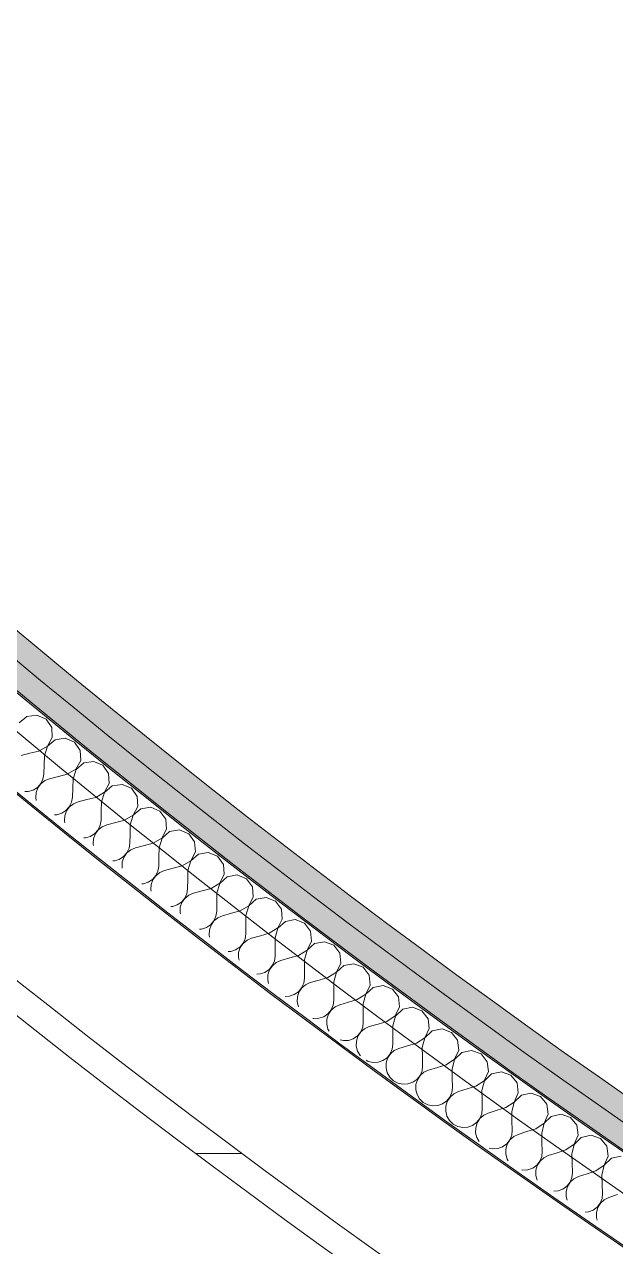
# Model space of a CAD drawing. Header units: millimetres. Extents: x -89663 to 74273, y -103666 to 18539.
# Drawn here: x -39154 to -38769, y -68660 to -67866 of the extents above; entities that cross this region are included whole.
import ezdxf
from ezdxf.enums import TextEntityAlignment as Align

# ---------------------------------------------------------------- set-up
doc = ezdxf.new("R2010")
doc.units = ezdxf.units.MM
doc.header["$MEASUREMENT"] = 0
doc.linetypes.add('Double Dashed', pattern=[1093.611073, 529.166651, -211.666656, 141.111112, -211.666656])
doc.linetypes.add('Hidden Line', pattern=[55, 45, -10])
for name, color, linetype in [('A-25-M_Wall_Ext', 7, 'Continuous'), ('A-25-M_Wall_Int', 7, 'Continuous'), ('New_A-05-M_Gross_Int_Circulation', 7, 'Continuous'), ('New_A-15-MG_Structural_Grid_Phase_2', 7, 'Continuous'), ('New_A-20-M_Floor_Slab', 7, 'Continuous'), ('New_A-20-M_Hard_Landscape', 7, 'Continuous'), ('New_A-25-M_Wall_Ext', 7, 'Continuous'), ('New_A-25-M_Wall_Int', 7, 'Continuous'), ('New_A-40-M_Soft_Landscaping_P2', 7, 'Continuous')]:
    doc.layers.add(name, color=color, linetype=linetype)
for name, color, linetype, lineweight in [('A-25-M_Wall_Ext_Pen_No__87', 8, 'Continuous', 20), ('A-25-M_Wall_Int_Pen_No__193', 7, 'Continuous', 18), ('New_A-20-M_Floor_Slab_Pen_No__89', 8, 'Continuous', 20), ('New_A-25-M_Wall_Ext_Pen_No__87', 8, 'Continuous', 20), ('New_A-25-M_Wall_Int_Pen_No__1', 7, 'Continuous', 13), ('New_A-25-M_Wall_Int_Pen_No__150', 7, 'Continuous', 0), ('New_A-40-M_Soft_Landscaping_P2_Pen_No__150', 7, 'Continuous', 0), ('New_ArchiCAD Zone Stamps_Pen_No__9', 7, 'Continuous', 13)]:
    doc.layers.add(name, color=color, linetype=linetype, lineweight=lineweight)
for name, color, linetype, lineweight, true_color in [('A-25-M_Wall_Int_Pen_No__107', 7, 'Continuous', 15, 0xa6a6a6), ('A-25-M_Wall_Int_Pen_No__149', 7, 'Continuous', 0, 0x2a2a2a), ('New_A-05-M_Gross_Int_Circulation_Pen_No__74', 7, 'Continuous', 20, 0x606060), ('New_A-15-MG_Structural_Grid_Phase_2_Pen_No__222', 7, 'Continuous', 13, 0x65af33), ('New_A-20-M_Hard_Landscape_Pen_No__53', 7, 'Continuous', 35, 0x444444), ('New_A-25-M_Wall_Ext_Pen_No__107', 7, 'Continuous', 15, 0xa6a6a6), ('New_A-25-M_Wall_Ext_Pen_No__27', 7, 'Continuous', 50, 0x2a2a2a), ('New_A-25-M_Wall_Int_Pen_No__107', 7, 'Continuous', 15, 0xa6a6a6), ('New_A-25-M_Wall_Int_Pen_No__81', 7, 'Continuous', 20, 0x6a6a6a)]:
    doc.layers.add(name, color=color, linetype=linetype, lineweight=lineweight, true_color=true_color)
doc.styles.add('GENERATED_STYLE_1', font='')
doc.styles.add('GENERATED_STYLE_3', font='')
doc.styles.get('GENERATED_STYLE_1').set_extended_font_data('Arial', bold=True)
doc.styles.get('GENERATED_STYLE_3').set_extended_font_data('Arial')

# ---------------------------------------------------------------- blocks, each defined once
blk = doc.blocks.new('Stair 07 _INB 0168_3_1', base_point=(-36902.6, -62923.54))
at = {"layer": 'New_A-05-M_Gross_Int_Circulation_Pen_No__74', "linetype": 'Continuous'}
blk.add_arc((-35590.81, -64044.6), 5572.84, 205.17635, 243.44538, dxfattribs=at)
at = {"layer": 'New_ArchiCAD Zone Stamps_Pen_No__9'}
for tag, height, style, p in [('ROOM_NAME', 250, 'GENERATED_STYLE_1', (-37168.15, -61611.29)), ('zoneNameLine2', 250, 'GENERATED_STYLE_1', (-37356.58, -62043.42)), ('ROOM_NUMBER', 200, 'GENERATED_STYLE_3', (-37545.01, -62464.13)), ('measuredAreaCode', 200, 'GENERATED_STYLE_3', (-37702.04, -62824.24)), ('DUMMY_649', 200, 'GENERATED_STYLE_3', (-37394.63, -62958.28)), ('DUMMY_650', 200, 'GENERATED_STYLE_3', (-36905.29, -63171.66)), ('DUMMY_651', 133.33, 'GENERATED_STYLE_3', (-36626, -63278.2))]:
    blk.add_attdef(tag, text='', height=height, rotation=336.44041, dxfattribs=dict(at, style=style)).set_placement(p, align=Align.TOP_LEFT)
blk = doc.blocks.new('Mesh_5_1', base_point=(-56628.5, -71821.01))
at = {"layer": 'New_A-20-M_Hard_Landscape_Pen_No__53', "linetype": 'Continuous', "flags": 128}
blk.add_lwpolyline([(-50733.29, -76386.27), (-45824.1, -78214.16), (-37862.26, -79362.98), (-25566.81, -79831.65), (-15524.66, -79453.14, 0.018331), (-5629.03, -78358.93), (-5812.18, -77015.43, 0.064555), (8110.91, -71321.81), (8166.87, -71194.51), (9811.35, -67453.22), (11682.05, -63197.26), (9115.45, -62078.09), (8602.87, -63253.59), (5945.5, -69347.79, -0.091986), (-14657.07, -75939.89), (-17579.25, -76160.81, -0.138824), (-37194.67, -72335.54, -0.171752), (-44779.44, -64647.12), (-44956.5, -64631.22), (-45033.77, -63133.21), (-45111.04, -61635.21), (-45188.32, -60137.2), (-45265.59, -58639.19), (-51572.37, -58963.59)], format="xyb", dxfattribs=at)
blk = doc.blocks.new('Mesh_33_1', base_point=(-40933.13, -67038.12))
at = {"layer": 'New_A-40-M_Soft_Landscaping_P2_Pen_No__150', "linetype": 'Continuous', "flags": 128}
blk.add_lwpolyline([(-40933.13, -67038.12, 0.320491), (-40900.75, -69852.74, 0.075053), (-37194.67, -72335.54, 0.135492), (-17580.92, -76160.23), (-17996.04, -70642.96, -0.183873), (-38079.88, -69688.08, -0.169448), (-40869.93, -67158.76, -0.091733)], format="xyb", close=True, dxfattribs=at)
blk = doc.blocks.new('Mesh_34_1', base_point=(-38055.11, -69698.86))
at = {"layer": 'New_A-40-M_Soft_Landscaping_P2_Pen_No__150', "linetype": 'Continuous', "flags": 128}
blk.add_lwpolyline([(-38055.11, -69698.86, -0.169694), (-40869.93, -67158.76, 0.334983), (-40169.42, -69894.96, 0.065126), (-36684.41, -71850.78, 0.165018), (-17774.28, -73559.95), (-17996.04, -70642.96, -0.183626)], format="xyb", close=True, dxfattribs=at)
blk = doc.blocks.new('Slab_46_1', base_point=(-44734.13, -52924.74))
at = {"layer": 'New_A-20-M_Floor_Slab_Pen_No__89', "linetype": 'Continuous', "flags": 128}
blk.add_lwpolyline([(-44734.13, -52924.74), (-44734.3, -52924.72, -0.179811), (-34721.45, -33027.69), (-34721.92, -33027.18), (-25959.6, -24873.2), (-20981.62, -27043.85), (-17009.56, -17934.66), (-17703.34, -17189.12), (-11222.85, -11158.55), (-10852.64, -11556.37), (-2918.66, -4173.23), (921.42, -599.75), (3259.49, -1619.27), (2636.44, -2195.91), (2144.41, -3324.28), (-4596.33, -18782.94), (-10337.07, -31948.28), (-13252.03, -30677.22), (-20095.26, -46371.16, -0.415568), (-30017.22, -50195.91), (-38341.96, -69287.69, -0.234037), (-41521.39, -64901.11, -0.022084), (-42146.95, -60901.38), (-44895.69, -59706.59, -0.043731)], format="xyb", close=True, dxfattribs=at)
blk = doc.blocks.new('*X542')
at = {"layer": 'New_A-25-M_Wall_Int_Pen_No__150', "linetype": 'Continuous'}
for p, q in [((-39151.91, -68315.88), (-39156.9, -68320.05)), ((-39145.46, -68314.96), (-39151.91, -68315.88)), ((-39139.5, -68317.55), (-39145.46, -68314.96)), ((-39135.78, -68322.89), (-39139.5, -68317.55)), ((-39138.53, -68335.11), (-39135.42, -68329.39)), ((-39135.42, -68329.39), (-39135.78, -68322.89)), ((-39127.04, -68330.03), (-39133.47, -68330.98)), ((-39121.06, -68332.6), (-39127.04, -68330.03)), ((-39144.18, -68338.33), (-39149.97, -68339.75)), ((-39144.18, -68338.33), (-39138.53, -68335.11)), ((-39138.45, -68335.17), (-39140.48, -68341.35)), ((-39133.47, -68330.98), (-39138.45, -68335.17)), ((-39117.32, -68337.93), (-39121.06, -68332.6)), ((-39116.94, -68344.42), (-39117.32, -68337.93)), ((-39149.97, -68339.75), (-39155.76, -68341.17)), ((-39140.48, -68341.35), (-39140.71, -68347.31)), ((-39120.02, -68350.15), (-39116.94, -68344.42)), ((-39114.98, -68346), (-39119.94, -68350.21)), ((-39108.55, -68345.03), (-39114.98, -68346)), ((-39102.56, -68347.57), (-39108.55, -68345.03)), ((-39141.51, -68356.5), (-39140.94, -68353.27)), ((-39140.71, -68347.31), (-39140.94, -68353.27)), ((-39125.66, -68353.4), (-39131.44, -68354.84)), ((-39125.66, -68353.4), (-39120.02, -68350.15)), ((-39119.94, -68350.21), (-39121.94, -68356.41)), ((-39098.8, -68352.88), (-39102.56, -68347.57)), ((-39098.39, -68359.38), (-39098.8, -68352.88)), ((-39147.93, -68363.65), (-39145.14, -68361.9)), ((-39144.82, -68362.16), (-39145.96, -68365.25)), ((-39145.14, -68361.9), (-39142.95, -68359.46)), ((-39142.87, -68359.52), (-39144.82, -68362.16)), ((-39142.95, -68359.46), (-39141.51, -68356.5)), ((-39140.28, -68357.51), (-39142.87, -68359.52)), ((-39137.22, -68356.28), (-39140.28, -68357.51)), ((-39131.44, -68354.84), (-39137.22, -68356.28)), ((-39121.94, -68356.41), (-39122.15, -68362.36)), ((-39101.44, -68365.12), (-39098.39, -68359.38)), ((-39096.42, -68360.95), (-39101.37, -68365.18)), ((-39089.99, -68359.95), (-39096.42, -68360.95)), ((-39084, -68362.47), (-39089.99, -68359.95)), ((-39153.26, -68364.58), (-39151.09, -68364.57)), ((-39151.09, -68364.57), (-39147.93, -68363.65)), ((-39145.96, -68365.25), (-39146.21, -68368.53)), ((-39146.21, -68368.53), (-39145.83, -68370.43)), ((-39122.91, -68371.56), (-39122.35, -68368.32)), ((-39122.15, -68362.36), (-39122.35, -68368.32)), ((-39112.85, -68369.86), (-39118.62, -68371.32)), ((-39107.07, -68368.39), (-39112.85, -68369.86)), ((-39107.07, -68368.39), (-39101.44, -68365.12)), ((-39101.37, -68365.18), (-39103.34, -68371.38)), ((-39080.22, -68367.76), (-39084, -68362.47)), ((-39079.77, -68374.25), (-39080.22, -68367.76)), ((-39129.3, -68378.73), (-39126.52, -68376.97)), ((-39126.19, -68377.24), (-39127.32, -68380.32)), ((-39126.52, -68376.97), (-39124.34, -68374.52)), ((-39124.26, -68374.58), (-39126.19, -68377.24)), ((-39124.34, -68374.52), (-39122.91, -68371.56)), ((-39121.67, -68372.56), (-39124.26, -68374.58)), ((-39118.62, -68371.32), (-39121.67, -68372.56)), ((-39103.53, -68377.34), (-39103.7, -68383.3)), ((-39103.34, -68371.38), (-39103.53, -68377.34)), ((-39082.81, -68380.01), (-39079.77, -68374.25)), ((-39077.81, -68375.82), (-39082.73, -68380.07)), ((-39071.38, -68374.79), (-39077.81, -68375.82)), ((-39065.37, -68377.28), (-39071.38, -68374.79)), ((-39061.57, -68382.56), (-39065.37, -68377.28)), ((-39134.07, -68379.68), (-39132.45, -68379.67)), ((-39132.45, -68379.67), (-39129.3, -68378.73)), ((-39127.32, -68380.32), (-39127.56, -68383.6)), ((-39127.56, -68383.6), (-39127.27, -68385.03)), ((-39104.25, -68386.54), (-39103.7, -68383.3)), ((-39094.19, -68384.8), (-39099.96, -68386.28)), ((-39088.42, -68383.3), (-39094.19, -68384.8)), ((-39088.42, -68383.3), (-39082.81, -68380.01)), ((-39082.73, -68380.07), (-39084.68, -68386.28)), ((-39061.1, -68389.05), (-39061.57, -68382.56)), ((-39113.76, -68394.68), (-39110.6, -68393.74)), ((-39110.6, -68393.74), (-39107.83, -68391.97)), ((-39107.51, -68392.23), (-39108.63, -68395.32)), ((-39107.83, -68391.97), (-39105.66, -68389.5)), ((-39105.59, -68389.56), (-39107.51, -68392.23)), ((-39105.66, -68389.5), (-39104.25, -68386.54)), ((-39103, -68387.53), (-39105.59, -68389.56)), ((-39099.96, -68386.28), (-39103, -68387.53)), ((-39084.84, -68392.24), (-39084.99, -68398.19)), ((-39084.68, -68386.28), (-39084.84, -68392.24)), ((-39064.11, -68394.82), (-39061.1, -68389.05)), ((-39059.13, -68390.61), (-39064.03, -68394.88)), ((-39052.7, -68389.55), (-39059.13, -68390.61)), ((-39046.69, -68392.02), (-39052.7, -68389.55)), ((-39042.86, -68397.28), (-39046.69, -68392.02)), ((-39114.98, -68394.7), (-39113.76, -68394.68)), ((-39108.63, -68395.32), (-39108.85, -68398.6)), ((-39108.85, -68398.6), (-39108.62, -68399.71)), ((-39086.92, -68404.41), (-39085.52, -68401.44)), ((-39085.52, -68401.44), (-39084.99, -68398.19)), ((-39081.24, -68401.16), (-39084.28, -68402.43)), ((-39075.47, -68399.65), (-39081.24, -68401.16)), ((-39069.71, -68398.14), (-39075.47, -68399.65)), ((-39069.71, -68398.14), (-39064.11, -68394.82)), ((-39065.96, -68401.1), (-39066.09, -68407.06)), ((-39064.03, -68394.88), (-39065.96, -68401.1)), ((-39042.37, -68403.77), (-39042.86, -68397.28)), ((-39095.99, -68409.64), (-39095, -68409.62)), ((-39095, -68409.62), (-39091.85, -68408.67)), ((-39091.85, -68408.67), (-39089.09, -68406.88)), ((-39088.76, -68407.14), (-39089.86, -68410.24)), ((-39089.09, -68406.88), (-39086.92, -68404.41)), ((-39086.85, -68404.47), (-39088.76, -68407.14)), ((-39084.28, -68402.43), (-39086.85, -68404.47)), ((-39066.09, -68407.06), (-39066.22, -68413.02)), ((-39050.94, -68412.9), (-39045.35, -68409.55)), ((-39045.28, -68409.61), (-39047.17, -68415.84)), ((-39045.35, -68409.55), (-39042.37, -68403.77)), ((-39040.38, -68405.32), (-39045.28, -68409.61)), ((-39033.97, -68404.24), (-39040.38, -68405.32)), ((-39027.94, -68406.68), (-39033.97, -68404.24)), ((-39024.09, -68411.93), (-39027.94, -68406.68)), ((-39089.86, -68410.24), (-39090.07, -68413.52)), ((-39090.07, -68413.52), (-39089.87, -68414.45)), ((-39068.12, -68419.24), (-39066.74, -68416.26)), ((-39065.48, -68417.24), (-39068.05, -68419.3)), ((-39066.74, -68416.26), (-39066.22, -68413.02)), ((-39062.45, -68415.97), (-39065.48, -68417.24)), ((-39056.69, -68414.44), (-39062.45, -68415.97)), ((-39050.94, -68412.9), (-39056.69, -68414.44)), ((-39047.17, -68415.84), (-39047.28, -68421.8)), ((-39023.57, -68418.41), (-39024.09, -68411.93)), ((-39077.1, -68424.51), (-39076.18, -68424.49)), ((-39076.18, -68424.49), (-39073.03, -68423.52)), ((-39073.03, -68423.52), (-39070.28, -68421.72)), ((-39071.04, -68425.08), (-39071.24, -68428.36)), ((-39069.95, -68421.98), (-39071.04, -68425.08)), ((-39070.28, -68421.72), (-39068.12, -68419.24)), ((-39068.05, -68419.3), (-39069.95, -68421.98)), ((-39047.28, -68421.8), (-39047.38, -68427.76)), ((-39032.1, -68427.57), (-39026.53, -68424.21)), ((-39026.45, -68424.27), (-39028.33, -68430.5)), ((-39026.53, -68424.21), (-39023.57, -68418.41)), ((-39021.58, -68419.96), (-39026.45, -68424.27)), ((-39015.17, -68418.85), (-39021.58, -68419.96)), ((-39009.13, -68421.27), (-39015.17, -68418.85)), ((-39005.26, -68426.5), (-39009.13, -68421.27)), ((-39071.24, -68428.36), (-39071.04, -68429.27)), ((-39049.26, -68433.99), (-39047.89, -68431.01)), ((-39046.63, -68431.98), (-39049.19, -68434.05)), ((-39047.89, -68431.01), (-39047.38, -68427.76)), ((-39043.61, -68430.7), (-39046.63, -68431.98)), ((-39037.85, -68429.14), (-39043.61, -68430.7)), ((-39032.1, -68427.57), (-39037.85, -68429.14)), ((-39028.33, -68430.5), (-39028.41, -68436.46)), ((-39007.65, -68438.79), (-39004.71, -68432.98)), ((-39004.71, -68432.98), (-39005.26, -68426.5)), ((-38996.31, -68433.38), (-39002.72, -68434.51)), ((-38990.26, -68435.77), (-38996.31, -68433.38)), ((-39058.3, -68439.3), (-39057.29, -68439.27)), ((-39057.29, -68439.27), (-39054.15, -68438.29)), ((-39054.15, -68438.29), (-39051.4, -68436.48)), ((-39052.15, -68439.84), (-39052.34, -68443.13)), ((-39051.08, -68436.74), (-39052.15, -68439.84)), ((-39051.4, -68436.48), (-39049.26, -68433.99)), ((-39049.19, -68434.05), (-39051.08, -68436.74)), ((-39028.41, -68436.46), (-39028.48, -68442.42)), ((-39013.21, -68442.17), (-39007.65, -68438.79)), ((-39007.57, -68438.84), (-39009.42, -68445.08)), ((-39002.72, -68434.51), (-39007.57, -68438.84)), ((-38986.37, -68440.98), (-38990.26, -68435.77)), ((-38985.79, -68447.46), (-38986.37, -68440.98)), ((-39052.34, -68443.13), (-39052.1, -68444.17)), ((-39032.47, -68451.16), (-39030.34, -68448.66)), ((-39030.26, -68448.72), (-39032.14, -68451.41)), ((-39030.34, -68448.66), (-39028.98, -68445.67)), ((-39027.72, -68446.64), (-39030.26, -68448.72)), ((-39028.98, -68445.67), (-39028.48, -68442.42)), ((-39024.7, -68445.34), (-39027.72, -68446.64)), ((-39018.95, -68443.76), (-39024.7, -68445.34)), ((-39013.21, -68442.17), (-39018.95, -68443.76)), ((-39009.42, -68445.08), (-39009.48, -68451.04)), ((-38988.71, -68453.28), (-38985.79, -68447.46)), ((-38983.79, -68448.99), (-38988.63, -68453.34)), ((-38977.39, -68447.83), (-38983.79, -68448.99)), ((-38971.33, -68450.2), (-38977.39, -68447.83)), ((-39039.6, -68454.01), (-39038.35, -68453.97)), ((-39038.35, -68453.97), (-39035.21, -68452.98)), ((-39035.21, -68452.98), (-39032.47, -68451.16)), ((-39033.21, -68454.52), (-39033.38, -68457.81)), ((-39032.14, -68451.41), (-39033.21, -68454.52)), ((-39010.01, -68460.26), (-39009.53, -68457.01)), ((-39009.48, -68451.04), (-39009.53, -68457.01)), ((-38994.25, -68456.7), (-38999.99, -68458.31)), ((-38994.25, -68456.7), (-38988.71, -68453.28)), ((-38988.63, -68453.34), (-38990.45, -68459.59)), ((-38967.42, -68455.39), (-38971.33, -68450.2)), ((-38966.82, -68461.87), (-38967.42, -68455.39)), ((-39033.38, -68457.81), (-39033.07, -68459.15)), ((-39013.48, -68465.76), (-39011.36, -68463.25)), ((-39011.28, -68463.31), (-39013.15, -68466.01)), ((-39011.36, -68463.25), (-39010.01, -68460.26)), ((-39008.74, -68461.23), (-39011.28, -68463.31)), ((-39005.73, -68459.91), (-39008.74, -68461.23)), ((-38999.99, -68458.31), (-39005.73, -68459.91)), ((-38990.45, -68459.59), (-38990.48, -68465.55)), ((-38969.7, -68467.7), (-38966.82, -68461.87)), ((-38964.81, -68463.39), (-38969.63, -68467.76)), ((-38958.41, -68462.2), (-38964.81, -68463.39)), ((-38952.34, -68464.54), (-38958.41, -68462.2)), ((-38948.41, -68469.72), (-38952.34, -68464.54)), ((-39020.98, -68468.66), (-39019.34, -68468.6)), ((-39019.34, -68468.6), (-39016.21, -68467.59)), ((-39016.21, -68467.59), (-39013.48, -68465.76)), ((-39014.2, -68469.13), (-39014.36, -68472.42)), ((-39014.36, -68472.42), (-39013.94, -68474.2)), ((-39013.15, -68466.01), (-39014.2, -68469.13)), ((-38990.97, -68474.77), (-38990.51, -68471.51)), ((-38990.48, -68465.55), (-38990.51, -68471.51)), ((-38980.96, -68472.77), (-38986.7, -68474.4)), ((-38975.23, -68471.14), (-38980.96, -68472.77)), ((-38975.23, -68471.14), (-38969.7, -68467.7)), ((-38969.63, -68467.76), (-38971.42, -68474.02)), ((-38947.78, -68476.2), (-38948.41, -68469.72)), ((-38997.15, -68482.12), (-38994.42, -68480.28)), ((-38994.09, -68480.53), (-38995.13, -68483.65)), ((-38994.42, -68480.28), (-38992.31, -68477.77)), ((-38992.24, -68477.82), (-38994.09, -68480.53)), ((-38992.31, -68477.77), (-38990.97, -68474.77)), ((-38989.71, -68475.73), (-38992.24, -68477.82)), ((-38986.7, -68474.4), (-38989.71, -68475.73)), ((-38971.42, -68474.02), (-38971.43, -68479.98)), ((-38971.43, -68479.98), (-38971.43, -68485.94)), ((-38950.64, -68482.04), (-38947.78, -68476.2)), ((-38945.76, -68477.71), (-38950.57, -68482.1)), ((-38939.37, -68476.49), (-38945.76, -68477.71)), ((-38933.29, -68478.81), (-38939.37, -68476.49)), ((-38929.34, -68483.97), (-38933.29, -68478.81)), ((-39002.46, -68483.23), (-39000.28, -68483.15)), ((-39000.28, -68483.15), (-38997.15, -68482.12)), ((-38995.13, -68483.65), (-38995.27, -68486.94)), ((-38995.27, -68486.94), (-38994.7, -68489.34)), ((-38973.21, -68492.2), (-38971.88, -68489.19)), ((-38971.88, -68489.19), (-38971.43, -68485.94)), ((-38967.61, -68488.81), (-38970.61, -68490.15)), ((-38961.88, -68487.16), (-38967.61, -68488.81)), ((-38956.16, -68485.5), (-38961.88, -68487.16)), ((-38956.16, -68485.5), (-38950.64, -68482.04)), ((-38950.57, -68482.1), (-38952.33, -68488.36)), ((-38952.33, -68488.36), (-38952.32, -68494.32)), ((-38928.68, -68490.45), (-38929.34, -68483.97)), ((-38981.15, -68497.61), (-38978.02, -68496.58)), ((-38978.02, -68496.58), (-38975.31, -68494.73)), ((-38974.98, -68494.98), (-38976, -68498.1)), ((-38975.31, -68494.73), (-38973.21, -68492.2)), ((-38973.13, -68492.26), (-38974.98, -68494.98)), ((-38970.61, -68490.15), (-38973.13, -68492.26)), ((-38952.32, -68494.32), (-38952.29, -68500.28)), ((-38937.02, -68499.78), (-38931.52, -68496.3)), ((-38931.44, -68496.36), (-38933.18, -68502.63)), ((-38931.52, -68496.3), (-38928.68, -68490.45)), ((-38926.66, -68491.95), (-38931.44, -68496.36)), ((-38920.27, -68490.7), (-38926.66, -68491.95)), ((-38914.19, -68493), (-38920.27, -68490.7)), ((-38910.21, -68498.14), (-38914.19, -68493)), ((-38984.03, -68497.74), (-38981.15, -68497.61)), ((-38976, -68498.1), (-38976.13, -68501.39)), ((-38976.13, -68501.39), (-38975.36, -68504.55)), ((-38954.04, -68506.55), (-38952.73, -68503.54)), ((-38951.45, -68504.49), (-38953.97, -68506.61)), ((-38952.73, -68503.54), (-38952.29, -68500.28)), ((-38948.46, -68503.14), (-38951.45, -68504.49)), ((-38942.74, -68501.46), (-38948.46, -68503.14)), ((-38937.02, -68499.78), (-38942.74, -68501.46)), ((-38933.18, -68502.63), (-38933.14, -68508.59)), ((-38912.34, -68510.48), (-38909.52, -68504.61)), ((-38909.52, -68504.61), (-38910.21, -68498.14)), ((-38901.12, -68504.84), (-38907.5, -68506.11)), ((-38895.02, -68507.1), (-38901.12, -68504.84)), ((-38965.89, -68512.01), (-38965.26, -68512.15)), ((-38965.26, -68512.15), (-38961.96, -68512)), ((-38961.96, -68512), (-38958.84, -68510.95)), ((-38958.84, -68510.95), (-38956.13, -68509.09)), ((-38956.81, -68512.46), (-38956.93, -68515.75)), ((-38955.8, -68509.34), (-38956.81, -68512.46)), ((-38956.13, -68509.09), (-38954.04, -68506.55)), ((-38953.97, -68506.61), (-38955.8, -68509.34)), ((-38933.14, -68508.59), (-38933.09, -68514.55)), ((-38917.82, -68513.98), (-38912.34, -68510.48)), ((-38912.26, -68510.54), (-38913.98, -68516.82)), ((-38907.5, -68506.11), (-38912.26, -68510.54)), ((-38891.02, -68512.23), (-38895.02, -68507.1)), ((-38890.31, -68518.7), (-38891.02, -68512.23)), ((-38956.93, -68515.75), (-38956.14, -68518.96)), ((-38956.14, -68518.96), (-38955.38, -68520.27)), ((-38936.9, -68523.37), (-38934.82, -68520.83)), ((-38934.74, -68520.88), (-38936.56, -68523.62)), ((-38934.82, -68520.83), (-38933.52, -68517.81)), ((-38932.24, -68518.76), (-38934.74, -68520.88)), ((-38933.52, -68517.81), (-38933.09, -68514.55)), ((-38929.25, -68517.39), (-38932.24, -68518.76)), ((-38923.53, -68515.69), (-38929.25, -68517.39)), ((-38917.82, -68513.98), (-38923.53, -68515.69)), ((-38913.98, -68516.82), (-38913.91, -68522.77)), ((-38893.1, -68524.58), (-38890.31, -68518.7)), ((-38888.28, -68520.19), (-38893.02, -68524.64)), ((-38881.9, -68518.89), (-38888.28, -68520.19)), ((-38875.79, -68521.13), (-38881.9, -68518.89)), ((-38948.11, -68525.99), (-38946.01, -68526.47)), ((-38946.01, -68526.47), (-38942.71, -68526.31)), ((-38942.71, -68526.31), (-38939.6, -68525.24)), ((-38939.6, -68525.24), (-38936.9, -68523.37)), ((-38937.56, -68526.75), (-38937.67, -68530.04)), ((-38936.56, -68523.62), (-38937.56, -68526.75)), ((-38914.25, -68532), (-38913.84, -68528.74)), ((-38913.91, -68522.77), (-38913.84, -68528.74)), ((-38898.57, -68528.11), (-38904.27, -68529.84)), ((-38898.57, -68528.11), (-38893.1, -68524.58)), ((-38893.02, -68524.64), (-38894.71, -68530.92)), ((-38871.77, -68526.25), (-38875.79, -68521.13)), ((-38871.03, -68532.71), (-38871.77, -68526.25)), ((-38937.67, -68530.04), (-38936.86, -68533.24)), ((-38936.86, -68533.24), (-38935.21, -68536.1)), ((-38935.21, -68536.1), (-38934.97, -68536.33)), ((-38917.6, -68537.57), (-38915.54, -68535.02)), ((-38915.46, -68535.08), (-38917.27, -68537.82)), ((-38915.54, -68535.02), (-38914.25, -68532)), ((-38912.96, -68532.94), (-38915.46, -68535.08)), ((-38909.98, -68531.56), (-38912.96, -68532.94)), ((-38904.27, -68529.84), (-38909.98, -68531.56)), ((-38894.71, -68530.92), (-38894.62, -68536.88)), ((-38894.62, -68536.88), (-38894.52, -68542.84)), ((-38873.8, -68538.6), (-38871.03, -68532.71)), ((-38869, -68534.18), (-38873.72, -68538.66)), ((-38862.62, -68532.86), (-38869, -68534.18)), ((-38856.51, -68535.08), (-38862.62, -68532.86)), ((-38852.47, -68540.18), (-38856.51, -68535.08)), ((-38931.21, -68539.3), (-38929.93, -68539.99)), ((-38929.93, -68539.99), (-38926.7, -68540.71)), ((-38926.7, -68540.71), (-38923.41, -68540.53)), ((-38923.41, -68540.53), (-38920.3, -68539.46)), ((-38920.3, -68539.46), (-38917.6, -68537.57)), ((-38918.26, -68540.95), (-38918.34, -68544.24)), ((-38918.34, -68544.24), (-38917.52, -68547.44)), ((-38917.27, -68537.82), (-38918.26, -68540.95)), ((-38894.92, -68546.11), (-38894.52, -68542.84)), ((-38884.95, -68543.9), (-38890.65, -68545.65)), ((-38879.25, -68542.15), (-38884.95, -68543.9)), ((-38879.25, -68542.15), (-38873.8, -68538.6)), ((-38873.72, -68538.66), (-38875.39, -68544.95)), ((-38851.7, -68546.64), (-38852.47, -68540.18)), ((-38917.52, -68547.44), (-38915.86, -68550.3)), ((-38915.86, -68550.3), (-38913.48, -68552.6)), ((-38913.48, -68552.6), (-38910.56, -68554.16)), ((-38900.94, -68553.59), (-38898.25, -68551.69)), ((-38897.91, -68551.94), (-38898.89, -68555.08)), ((-38898.25, -68551.69), (-38896.19, -68549.13)), ((-38896.12, -68549.19), (-38897.91, -68551.94)), ((-38896.19, -68549.13), (-38894.92, -68546.11)), ((-38893.63, -68547.04), (-38896.12, -68549.19)), ((-38890.65, -68545.65), (-38893.63, -68547.04)), ((-38875.39, -68544.95), (-38875.27, -68550.91)), ((-38875.27, -68550.91), (-38875.14, -68556.87)), ((-38859.88, -68556.11), (-38854.44, -68552.54)), ((-38854.36, -68552.59), (-38856, -68558.89)), ((-38854.44, -68552.54), (-38851.7, -68546.64)), ((-38849.66, -68548.1), (-38854.36, -68552.59)), ((-38843.29, -68546.75), (-38849.66, -68548.1)), ((-38837.17, -68548.95), (-38843.29, -68546.75)), ((-38833.1, -68554.03), (-38837.17, -68548.95)), ((-38910.56, -68554.16), (-38907.34, -68554.87)), ((-38907.34, -68554.87), (-38904.04, -68554.68)), ((-38904.04, -68554.68), (-38900.94, -68553.59)), ((-38898.89, -68555.08), (-38898.96, -68558.37)), ((-38898.96, -68558.37), (-38898.13, -68561.56)), ((-38876.79, -68563.17), (-38875.53, -68560.13)), ((-38875.53, -68560.13), (-38875.14, -68556.87)), ((-38871.26, -68559.66), (-38874.24, -68561.06)), ((-38865.57, -68557.89), (-38871.26, -68559.66)), ((-38859.88, -68556.11), (-38865.57, -68557.89)), ((-38856, -68558.89), (-38855.86, -68564.85)), ((-38835.03, -68566.4), (-38832.31, -68560.48)), ((-38832.31, -68560.48), (-38833.1, -68554.03)), ((-38823.9, -68560.57), (-38830.26, -68561.94)), ((-38817.77, -68562.73), (-38823.9, -68560.57)), ((-38898.13, -68561.56), (-38896.45, -68564.41)), ((-38896.45, -68564.41), (-38894.06, -68566.7)), ((-38894.06, -68566.7), (-38891.14, -68568.25)), ((-38891.14, -68568.25), (-38887.91, -68568.95)), ((-38887.91, -68568.95), (-38884.62, -68568.74)), ((-38884.62, -68568.74), (-38881.52, -68567.64)), ((-38881.52, -68567.64), (-38878.84, -68565.73)), ((-38878.5, -68565.98), (-38879.46, -68569.12)), ((-38878.84, -68565.73), (-38876.79, -68563.17)), ((-38876.71, -68563.22), (-38878.5, -68565.98)), ((-38874.24, -68561.06), (-38876.71, -68563.22)), ((-38855.86, -68564.85), (-38855.71, -68570.81)), ((-38840.45, -68569.99), (-38835.03, -68566.4)), ((-38834.95, -68566.45), (-38836.56, -68572.76)), ((-38830.26, -68561.94), (-38834.95, -68566.45)), ((-38813.68, -68567.79), (-38817.77, -68562.73)), ((-38812.86, -68574.25), (-38813.68, -68567.79)), ((-38879.46, -68569.12), (-38879.52, -68572.41)), ((-38879.52, -68572.41), (-38878.68, -68575.6)), ((-38878.68, -68575.6), (-38876.99, -68578.44)), ((-38857.33, -68577.12), (-38856.08, -68574.08)), ((-38854.79, -68575), (-38857.25, -68577.17)), ((-38856.08, -68574.08), (-38855.71, -68570.81)), ((-38851.82, -68573.59), (-38854.79, -68575)), ((-38846.13, -68571.79), (-38851.82, -68573.59)), ((-38840.45, -68569.99), (-38846.13, -68571.79)), ((-38836.56, -68572.76), (-38836.39, -68578.71)), ((-38815.56, -68580.17), (-38812.86, -68574.25)), ((-38810.81, -68575.7), (-38815.48, -68580.23)), ((-38804.45, -68574.3), (-38810.81, -68575.7)), ((-38798.31, -68576.44), (-38804.45, -68574.3)), ((-38794.2, -68581.48), (-38798.31, -68576.44)), ((-38876.99, -68578.44), (-38874.59, -68580.72)), ((-38874.59, -68580.72), (-38871.66, -68582.26)), ((-38871.66, -68582.26), (-38868.43, -68582.95)), ((-38868.43, -68582.95), (-38865.13, -68582.73)), ((-38865.13, -68582.73), (-38862.04, -68581.61)), ((-38862.04, -68581.61), (-38859.37, -68579.69)), ((-38859.98, -68583.08), (-38860.02, -68586.37)), ((-38859.03, -68579.94), (-38859.98, -68583.08)), ((-38859.37, -68579.69), (-38857.33, -68577.12)), ((-38857.25, -68577.17), (-38859.03, -68579.94)), ((-38836.39, -68578.71), (-38836.22, -68584.67)), ((-38820.97, -68583.79), (-38826.64, -68585.62)), ((-38820.97, -68583.79), (-38815.56, -68580.17)), ((-38815.48, -68580.23), (-38817.06, -68586.54)), ((-38793.36, -68587.93), (-38794.2, -68581.48)), ((-38860.02, -68586.37), (-38859.17, -68589.56)), ((-38859.17, -68589.56), (-38857.63, -68592.13)), ((-38839.84, -68593.57), (-38837.82, -68590.99)), ((-38837.74, -68591.04), (-38839.5, -68593.81)), ((-38837.82, -68590.99), (-38836.58, -68587.94)), ((-38835.28, -68588.86), (-38837.74, -68591.04)), ((-38836.58, -68587.94), (-38836.22, -68584.67)), ((-38832.31, -68587.44), (-38835.28, -68588.86)), ((-38826.64, -68585.62), (-38832.31, -68587.44)), ((-38817.06, -68586.54), (-38816.87, -68592.5)), ((-38816.87, -68592.5), (-38816.67, -68598.46)), ((-38796.03, -68593.87), (-38793.36, -68587.93)), ((-38791.29, -68589.37), (-38795.95, -68593.92)), ((-38784.95, -68587.95), (-38791.29, -68589.37)), ((-38778.79, -68590.06), (-38784.95, -68587.95)), ((-38774.67, -68595.09), (-38778.79, -68590.06)), ((-38851.25, -68596.37), (-38848.88, -68596.87)), ((-38848.88, -68596.87), (-38845.59, -68596.63)), ((-38845.59, -68596.63), (-38842.5, -68595.5)), ((-38842.5, -68595.5), (-38839.84, -68593.57)), ((-38840.43, -68596.96), (-38840.47, -68600.26)), ((-38840.47, -68600.26), (-38839.6, -68603.44)), ((-38839.5, -68593.81), (-38840.43, -68596.96)), ((-38817.01, -68601.73), (-38816.67, -68598.46)), ((-38807.09, -68599.36), (-38812.75, -68601.2)), ((-38801.42, -68597.51), (-38807.09, -68599.36)), ((-38801.42, -68597.51), (-38796.03, -68593.87)), ((-38795.95, -68593.92), (-38797.5, -68600.24)), ((-38797.5, -68600.24), (-38797.29, -68606.2)), ((-38773.79, -68601.54), (-38774.67, -68595.09)), ((-38839.6, -68603.44), (-38838.88, -68604.62)), ((-38822.91, -68609.31), (-38820.25, -68607.37)), ((-38819.91, -68607.61), (-38820.83, -68610.76)), ((-38820.25, -68607.37), (-38818.24, -68604.77)), ((-38818.16, -68604.83), (-38819.91, -68607.61)), ((-38818.24, -68604.77), (-38817.01, -68601.73)), ((-38815.71, -68602.64), (-38818.16, -68604.83)), ((-38812.75, -68601.2), (-38815.71, -68602.64)), ((-38797.29, -68606.2), (-38797.06, -68612.16)), ((-38781.82, -68611.15), (-38776.44, -68607.48)), ((-38776.36, -68607.54), (-38777.89, -68613.86)), ((-38776.44, -68607.48), (-38773.79, -68601.54)), ((-38771.73, -68602.97), (-38776.36, -68607.54)), ((-38765.38, -68601.51), (-38771.73, -68602.97)), ((-38829.96, -68610.56), (-38829.28, -68610.7)), ((-38829.28, -68610.7), (-38826, -68610.45)), ((-38826, -68610.45), (-38822.91, -68609.31)), ((-38820.83, -68610.76), (-38820.85, -68614.05)), ((-38820.85, -68614.05), (-38819.97, -68617.21)), ((-38798.61, -68618.48), (-38797.39, -68615.43)), ((-38796.09, -68616.34), (-38798.53, -68618.54)), ((-38797.39, -68615.43), (-38797.06, -68612.16)), ((-38793.14, -68614.89), (-38796.09, -68616.34)), ((-38787.48, -68613.02), (-38793.14, -68614.89)), ((-38781.82, -68611.15), (-38787.48, -68613.02)), ((-38777.89, -68613.86), (-38777.65, -68619.82)), ((-38809.17, -68624.42), (-38806.34, -68624.19)), ((-38806.34, -68624.19), (-38803.26, -68623.04)), ((-38803.26, -68623.04), (-38800.61, -68621.08)), ((-38800.27, -68621.32), (-38801.18, -68624.48)), ((-38800.61, -68621.08), (-38798.61, -68618.48)), ((-38798.53, -68618.54), (-38800.27, -68621.32)), ((-38777.65, -68619.82), (-38777.4, -68625.77)), ((-38801.18, -68624.48), (-38801.18, -68627.77)), ((-38801.18, -68627.77), (-38800.5, -68630.19)), ((-38780.91, -68634.72), (-38778.92, -68632.11)), ((-38778.84, -68632.16), (-38780.57, -68634.95)), ((-38778.92, -68632.11), (-38777.72, -68629.05)), ((-38776.41, -68629.95), (-38778.84, -68632.16)), ((-38777.72, -68629.05), (-38777.4, -68625.77)), ((-38773.46, -68628.49), (-38776.41, -68629.95)), ((-38767.81, -68626.6), (-38773.46, -68628.49)), ((-38788.74, -68638.02), (-38786.63, -68637.85)), ((-38786.63, -68637.85), (-38783.55, -68636.68)), ((-38783.55, -68636.68), (-38780.91, -68634.72)), ((-38780.57, -68634.95), (-38781.46, -68638.12)), ((-38781.46, -68638.12), (-38781.45, -68641.41)), ((-38781.45, -68641.41), (-38780.93, -68643.23))]:
    blk.add_line(p, q, dxfattribs=at)
blk = doc.blocks.new('Wall_143_1', base_point=(-40577.04, -66482.19))
at = {"layer": 'New_A-25-M_Wall_Int_Pen_No__107', "linetype": 'Continuous'}
for points in [[(-40621.21, -66427.56), (-40621.24, -66427.65, 0.161651), (-38098.7, -68976.58), (-38092.69, -68962.8, -0.161556), (-40607.26, -66422.08)], [(-40628.49, -66446.53), (-40628.54, -66446.68, 0.16107), (-38104.71, -68990.35), (-38098.7, -68976.58, -0.160976), (-40614.58, -66441.07)]]:
    blk.add_hatch(color=256, dxfattribs=at).paths.add_polyline_path(points)
at = {"layer": 'New_A-25-M_Wall_Int_Pen_No__81', "linetype": 'Continuous', "lineweight": 0, "true_color": 0x353535}
for points in [[(-40628.97, -66447.8), (-40629.03, -66447.94, 0.161031), (-38105.11, -68991.27), (-38104.71, -68990.35, -0.16103), (-40628.15, -66447.47)], [(-40653.73, -66512.31, 0.15909), (-38125.53, -69038.1), (-38125.13, -69037.18, -0.159083), (-40652.79, -66511.94)]]:
    blk.add_hatch(color=250, dxfattribs=at).paths.add_polyline_path(points)
at = {"layer": 'New_A-25-M_Wall_Int_Pen_No__1', "linetype": 'Continuous'}
for radius, start, end in [(5676.01, 206.19721, 243.05793), (5706.01, 206.48456, 243.07573), (5691.01, 206.48778, 243.06686), (5707.01, 206.9878, 243.07632), (5758.01, 206.948511, 243.106149), (5757.01, 206.94947, 243.105569)]:
    blk.add_arc((-35520.95, -63902.84), radius, start, end, dxfattribs=at)
at = {"layer": 'New_A-25-M_Wall_Int', "color": 250, "lineweight": 50, "true_color": 0x2a2a2a}
blk.add_blockref('*X542', (0, 0), dxfattribs=at)
blk = doc.blocks.new('Wall_232_1', base_point=(-41867.68, -65448.92))
at = {"layer": 'A-25-M_Wall_Ext_Pen_No__87', "linetype": 'Hidden Line'}
for radius, start, end in [(6194.09, 193.727472, 244.836991), (6533.09, 193.696044, 244.871747)]:
    blk.add_arc((-35520.36, -63902.08), radius, start, end, dxfattribs=at)
blk = doc.blocks.new('Wall_253_1', base_point=(-40952.9, -66526.24))
at = {"layer": 'A-25-M_Wall_Int_Pen_No__107', "linetype": 'Continuous'}
h = blk.add_hatch(dxfattribs=at)
h.set_pattern_fill('Plywood_0001', color=256, style=0, pattern_type=2)
h.set_pattern_definition([(0, (0, 0), (0, 200), [])])
h.paths.add_polyline_path([(-38154.38, -69129.28, -0.160154), (-40741.86, -66546.92), (-40758.69, -66553.53, 0.160229), (-38162.48, -69145.36)])
blk.add_hatch(color=256, dxfattribs=at).paths.add_polyline_path([(-40910.14, -66613, 0.16088), (-38235.38, -69290.03), (-38229.98, -69279.31, -0.160833), (-40898.92, -66608.6)])
at = {"layer": 'A-25-M_Wall_Int_Pen_No__149', "linetype": 'Continuous'}
for radius, start in [(5852.8, 206.859003), (6122.8, 206.619388)]:
    blk.add_arc((-35520.46, -63902.65), radius, start, 243.254545, dxfattribs=at)
at = {"layer": 'A-25-M_Wall_Int_Pen_No__193', "linetype": 'Continuous'}
for radius, start in [(5870.8, 206.84234), (6032.8, 206.696866), (6020.8, 206.707373)]:
    blk.add_arc((-35520.46, -63902.65), radius, start, 243.254545, dxfattribs=at)
blk = doc.blocks.new('Standard grid marker_25')
at = {"layer": 'New_A-15-MG_Structural_Grid_Phase_2_Pen_No__222', "linetype": 'Double Dashed'}
blk.add_arc((0, 0), 6044.09, 0, 51.078354, dxfattribs=at)
blk = doc.blocks.new('Wall_318_1', base_point=(-41145.89, -66576.68))
at = {"layer": 'New_A-25-M_Wall_Ext_Pen_No__107', "linetype": 'Continuous', "lineweight": 0, "true_color": 0x535353}
blk.add_hatch(color=251, dxfattribs=at).paths.add_polyline_path([(-41189.78, -66605.81), (-41232.97, -66626.41, 0.173001), (-38217.53, -69627.61), (-38175.98, -69536.65, -0.172952), (-41142.71, -66583.35)])
at = {"layer": 'New_A-25-M_Wall_Ext_Pen_No__27', "linetype": 'Continuous'}
for radius, end in [(6231.96, 244.754741), (6331.96, 244.765698)]:
    blk.add_arc((-35518.08, -63899.9), radius, 205.50534, end, dxfattribs=at)
blk = doc.blocks.new('Wall_319_1', base_point=(-41698.64, -64862.04))
at = {"layer": 'New_A-25-M_Wall_Ext_Pen_No__87', "linetype": 'Hidden Line'}
for radius in [6237.22, 6287.22]:
    blk.add_arc((-35538.5, -63884.51), radius, 189.016861, 244.969448, dxfattribs=at)

msp = doc.modelspace()

# ---------------------------------------------------------------- block references
at = {"layer": 'A-25-M_Wall_Ext', "color": 250, "lineweight": 50, "true_color": 0x2a2a2a}
msp.add_blockref('Wall_232_1', (-41867.68, -65448.92), dxfattribs=at)
at = {"layer": 'A-25-M_Wall_Int', "color": 250, "lineweight": 50, "true_color": 0x2a2a2a}
msp.add_blockref('Wall_253_1', (-40952.9, -66526.24), dxfattribs=at)
at = {"layer": 'New_A-05-M_Gross_Int_Circulation', "linetype": 'Continuous'}
msp.add_blockref('Stair 07 _INB 0168_3_1', (-36902.6, -62923.54), dxfattribs=at)
at = {"layer": 'New_A-15-MG_Structural_Grid_Phase_2', "color": 8, "linetype": 'Continuous', "lineweight": 15, "zscale": 1000, "rotation": 193.7422622324414}
msp.add_blockref('Standard grid marker_25', (-35520.36, -63902.08), dxfattribs=at)
at = {"layer": 'New_A-20-M_Floor_Slab', "color": 8, "linetype": 'Continuous', "lineweight": 20}
msp.add_blockref('Slab_46_1', (-44734.13, -52924.74), dxfattribs=at)
at = {"layer": 'New_A-20-M_Hard_Landscape', "color": 49, "lineweight": 35, "true_color": 0x444444}
msp.add_blockref('Mesh_5_1', (-56628.5, -71821.01), dxfattribs=at)
at = {"layer": 'New_A-25-M_Wall_Ext', "color": 250, "lineweight": 50, "true_color": 0x2a2a2a}
for name, p in [('Wall_318_1', (-41145.89, -66576.68)), ('Wall_319_1', (-41698.64, -64862.04))]:
    msp.add_blockref(name, p, dxfattribs=at)
at = {"layer": 'New_A-25-M_Wall_Int', "color": 250, "lineweight": 50, "true_color": 0x2a2a2a}
msp.add_blockref('Wall_143_1', (-40577.04, -66482.19), dxfattribs=at)
at = {"layer": 'New_A-40-M_Soft_Landscaping_P2'}
for name, p in [('Mesh_33_1', (-40933.13, -67038.12)), ('Mesh_34_1', (-38055.11, -69698.86))]:
    msp.add_blockref(name, p, dxfattribs=at)

doc.saveas('drawing.dxf')
